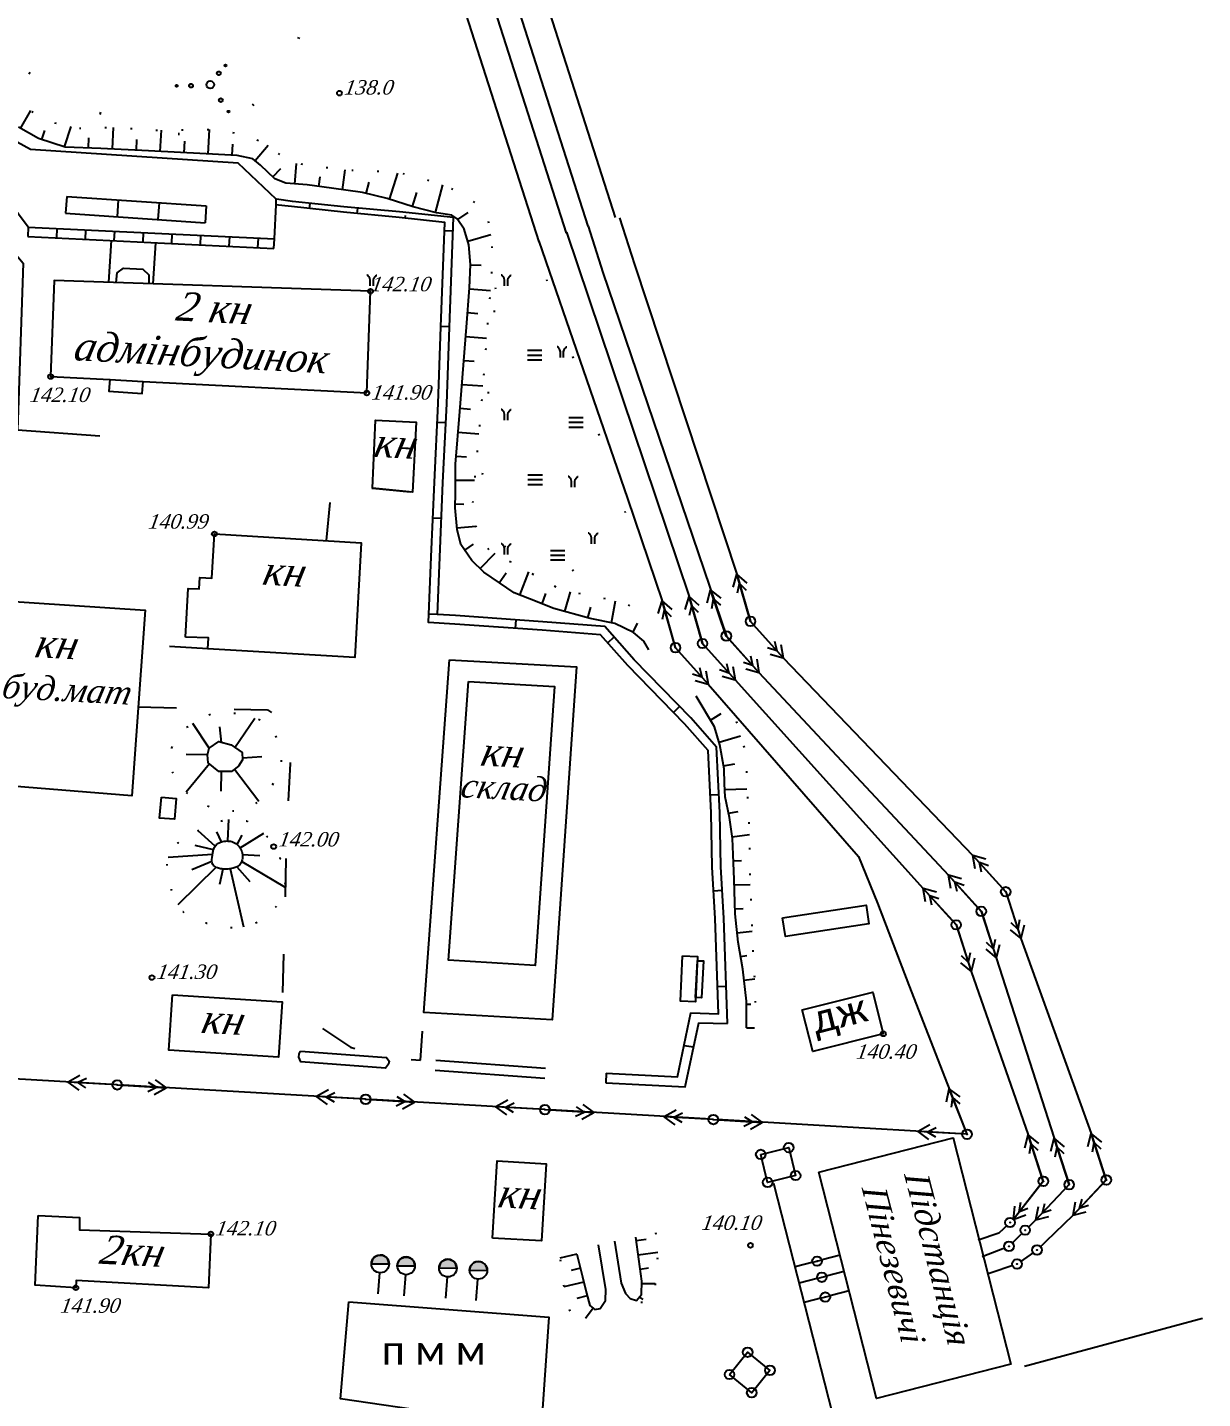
# Model space of a CAD drawing. Header units: millimetres. Extents: x 1400 to 4853, y -623 to 1865.
# Drawn here: x 3160.8 to 3234.3, y 1519 to 1604.8 of the extents above; entities that cross this region are included whole.
import ezdxf

# ---------------------------------------------------------------- set-up
doc = ezdxf.new("R2010")
doc.units = ezdxf.units.MM
doc.set_wipeout_variables(frame=1)
for name, pattern in [('ACAD_ISO03W100', [30, 12, -18]), ('ADOT', [10, 0, -10]), ('KONTUR', [1.5, 0, -1.5])]:
    doc.linetypes.add(name, pattern=pattern)
doc.layers.add('01_Завод', color=7, linetype='Continuous')
doc.layers.add('01_Північ', color=7, linetype='Continuous')
doc.styles.add('Legend', font='calibri.ttf')
doc.styles.add('universw', font='timesi.ttf', dxfattribs={"oblique": 10})

# ---------------------------------------------------------------- blocks, each defined once
blk = doc.blocks.new('108')
at = {"color": 0, "linetype": 'Continuous', "lineweight": 0}
blk.add_wipeout([(0.51, -0.12), (0.52, -0.06), (0.52, -0.01), (0.52, 0.05), (0.51, 0.1), (0.5, 0.15), (0.48, 0.2), (0.45, 0.25), (0.42, 0.3), (0.39, 0.34), (0.35, 0.38), (0.31, 0.42), (0.26, 0.45), (0.22, 0.47), (0.17, 0.49), (0.11, 0.51), (0.06, 0.52), (0.01, 0.52), (-0.05, 0.52), (-0.1, 0.51), (-0.15, 0.5), (-0.21, 0.48), (-0.25, 0.45), (-0.3, 0.42), (-0.34, 0.39), (-0.38, 0.35), (-0.42, 0.31), (-0.45, 0.26), (-0.47, 0.22), (-0.49, 0.17), (-0.51, 0.11), (-0.52, 0.06), (-0.52, 0.01), (-0.52, -0.05), (-0.51, -0.1), (-0.5, -0.15), (-0.48, -0.21), (-0.45, -0.25), (-0.42, -0.3), (-0.39, -0.34), (-0.35, -0.38), (-0.31, -0.42), (-0.27, -0.45), (-0.22, -0.47), (-0.17, -0.49), (-0.12, -0.51), (-0.06, -0.52), (-0.01, -0.52), (0.05, -0.52), (0.1, -0.51), (0.15, -0.5), (0.2, -0.48), (0.25, -0.45), (0.3, -0.42), (0.34, -0.39), (0.38, -0.35), (0.42, -0.31), (0.45, -0.27), (0.47, -0.22), (0.49, -0.17)], dxfattribs=at)
at = {"linetype": 'Continuous'}
h = blk.add_hatch(color=0, dxfattribs=at)
edge = h.paths.add_edge_path()
edge.add_arc((0, 0), 0.0196, 0, 360)
at = {"color": 0, "linetype": 'Continuous'}
for radius in [0.5, 0.0196]:
    blk.add_circle((0, 0), radius, dxfattribs=at)
blk = doc.blocks.new('115_3')
at = {"color": 0, "linetype": 'Continuous'}
for p, q in [((0, 0), (5.1, 0)), ((3.22, 0.49), (4.1, 0)), ((3.22, -0.49), (4.1, 0)), ((3.91, 0.76), (5.1, 0)), ((3.91, -0.76), (5.1, 0))]:
    blk.add_line(p, q, dxfattribs=at)
blk = doc.blocks.new('395_2')
at = {"linetype": 'Continuous'}
h = blk.add_hatch(color=0, dxfattribs=at)
h.paths.add_polyline_path([(-3.4, -0.1, 1), (-3.6, -0.1, 1)])
h.paths.add_polyline_path([(-2.2, -0.1, 1), (-1.8, -0.1, 1)])
h.paths.add_polyline_path([(1.1, 1.2, 1), (0.7, 1.2, 1)])
h.paths.add_polyline_path([(1.7, 2, 1), (1.5, 2, 1)])
h.paths.add_polyline_path([(0.9, -1.6, 1), (1.3, -1.6, 1)])
h.paths.add_polyline_path([(2, -2.8, 1), (1.8, -2.8, 1)])
at = {"color": 0, "linetype": 'Continuous'}
for centre, radius in [((1.6, 2), 0.1), ((-3.5, -0.1), 0.1), ((-2, -0.1), 0.2), ((0, 0), 0.4), ((0.9, 1.2), 0.2), ((1.1, -1.6), 0.2), ((1.9, -2.8), 0.1)]:
    blk.add_circle(centre, radius, dxfattribs=at)
blk = doc.blocks.new('403')
at = {"color": 0, "linetype": 'Continuous'}
for p, q in [((-0.45, 1.11), (-0.52, 1.11)), ((-0.38, 1.02), (-0.45, 1.11)), ((-0.31, 0.94), (-0.38, 1.02)), ((-0.21, 0.81), (-0.31, 0.94)), ((-0.17, 0.59), (-0.21, 0.81)), ((-0.17, 0), (-0.17, 0.59)), ((0.17, 0.59), (0.21, 0.81)), ((0.17, 0), (0.17, 0.59)), ((0.21, 0.81), (0.31, 0.94)), ((0.31, 0.94), (0.38, 1.02)), ((0.38, 1.02), (0.45, 1.11)), ((0.45, 1.11), (0.52, 1.11))]:
    blk.add_line(p, q, dxfattribs=at)

msp = doc.modelspace()

# ---------------------------------------------------------------- hatches: boundary and pattern name
at = {"layer": '01_Завод', "linetype": 'Continuous'}
h = msp.add_hatch(color=250, dxfattribs=at)
h.dxf.hatch_style = 1
h.set_gradient(color1=(51, 51, 51), color2=(51, 51, 51), tint=1)
edge = h.paths.add_edge_path()
edge.add_line((3182.2997, 1527.4089), (3183.398, 1527.4205))
edge.add_arc((3182.8488, 1527.4165), 0.5492, 0.420287, 180.785195)
h = msp.add_hatch(color=250, dxfattribs=at)
h.dxf.hatch_style = 1
h.set_gradient(color1=(51, 51, 51), color2=(51, 51, 51), tint=1)
edge = h.paths.add_edge_path()
edge.add_line((3183.9199, 1527.2868), (3185.0181, 1527.2984))
edge.add_arc((3184.469, 1527.2943), 0.5492, 0.420287, 180.785195)
h = msp.add_hatch(color=250, dxfattribs=at)
h.dxf.hatch_style = 1
h.set_gradient(color1=(51, 51, 51), color2=(51, 51, 51), tint=1)
edge = h.paths.add_edge_path()
edge.add_line((3186.5311, 1527.1418), (3187.6293, 1527.1534))
edge.add_arc((3187.0802, 1527.1494), 0.5492, 0.420287, 180.785195)
h = msp.add_hatch(color=250, dxfattribs=at)
h.dxf.hatch_style = 1
h.set_gradient(color1=(51, 51, 51), color2=(51, 51, 51), tint=1)
edge = h.paths.add_edge_path()
edge.add_line((3188.4377, 1527.0072), (3189.5359, 1527.0188))
edge.add_arc((3188.9868, 1527.0147), 0.5492, 0.420287, 180.785195)

# ---------------------------------------------------------------- linework, layer by layer
at = {"layer": '01_Завод', "color": 250, "linetype": 'Continuous'}
for p, q in [((3160.3527, 1598.4504), (3160.9853, 1599.5617)), ((3161.6745, 1597.7497), (3161.8605, 1598.3264)), ((3163.1022, 1597.2894), (3163.5116, 1598.5593)), ((3166.0981, 1597.1638), (3166.1698, 1598.5106)), ((3169.0939, 1597.0043), (3169.165, 1598.3408)), ((3172.0897, 1596.845), (3172.1705, 1598.3811)), ((3164.5996, 1597.2285), (3164.6208, 1597.8528)), ((3167.596, 1597.0841), (3167.6313, 1597.7478)), ((3170.5918, 1596.9246), (3170.63, 1597.6436)), ((3173.5876, 1596.7662), (3173.6247, 1597.4725)), ((3175.0241, 1596.4351), (3175.8483, 1597.4024)), ((3176.1218, 1595.4137), (3176.6272, 1595.9367)), ((3177.5178, 1594.9705), (3177.6221, 1596.26)), ((3180.4946, 1594.6054), (3180.6651, 1595.849)), ((3183.4299, 1594.009), (3183.9514, 1595.6522)), ((3179.0085, 1594.8092), (3179.0935, 1595.4287)), ((3181.9758, 1594.376), (3182.1506, 1595.0899)), ((3186.312, 1593.1806), (3186.7592, 1594.9282)), ((3184.8597, 1593.5553), (3185.1414, 1594.4432)), ((3178.4328, 1593.4389), (3178.4664, 1593.7584)), ((3181.4167, 1593.1289), (3181.4507, 1593.4667)), ((3184.4014, 1592.826), (3184.4209, 1593.0094)), ((3187.7066, 1592.7482), (3188.3561, 1593.1851)), ((3160.827, 1592.2794), (3160.798, 1591.6801)), ((3162.6249, 1592.1924), (3162.5959, 1591.5931)), ((3164.4228, 1592.1054), (3164.3938, 1591.5061)), ((3166.2207, 1592.0184), (3166.1917, 1591.4191)), ((3168.0186, 1591.9314), (3167.9896, 1591.3321)), ((3169.8164, 1591.8444), (3169.7874, 1591.2451)), ((3171.6143, 1591.7574), (3171.5853, 1591.1581)), ((3173.4122, 1591.6704), (3173.3832, 1591.0711)), ((3175.2101, 1591.5834), (3175.1811, 1590.9841)), ((3186.8714, 1592.064), (3187.4111, 1592.0436)), ((3188.327, 1591.4021), (3189.7712, 1591.8214)), ((3188.4963, 1589.9161), (3189.1589, 1589.889)), ((3188.4332, 1588.4175), (3189.7386, 1588.3158)), ((3188.3167, 1586.922), (3188.9663, 1586.8714)), ((3186.6449, 1586.0682), (3187.1845, 1586.0478)), ((3188.2002, 1585.4265), (3189.4966, 1585.3256)), ((3188.0838, 1583.9311), (3188.7321, 1583.8806)), ((3187.9673, 1582.4356), (3189.2641, 1582.3346)), ((3187.8508, 1580.9401), (3188.4993, 1580.8896)), ((3186.4224, 1580.0725), (3186.9618, 1580.0456)), ((3187.7303, 1579.445), (3189.0171, 1579.3407)), ((3187.6092, 1577.9499), (3188.2453, 1577.8983)), ((3187.5607, 1576.4515), (3188.754, 1576.4424)), ((3187.5492, 1574.9516), (3188.0836, 1574.9475)), ((3186.143, 1574.079), (3186.6825, 1574.0568)), ((3187.6589, 1573.4565), (3188.8271, 1573.5599)), ((3188.1431, 1572.0599), (3188.6955, 1572.4337)), ((3189.0942, 1570.9094), (3190.0403, 1571.8689)), ((3191.5776, 1569.2519), (3192.153, 1570.6996)), ((3190.2979, 1570.0213), (3190.7191, 1570.6407)), ((3192.9753, 1568.7076), (3193.2183, 1569.3415)), ((3194.3958, 1568.2304), (3194.7457, 1569.4639)), ((3195.8389, 1567.8211), (3196.0318, 1568.5013)), ((3197.3081, 1567.521), (3197.5754, 1568.8844)), ((3185.8955, 1568.0841), (3186.4351, 1568.0619)), ((3191.3186, 1567.1657), (3191.3562, 1567.7044)), ((3198.6771, 1566.9236), (3198.9535, 1567.4953)), ((3197.0784, 1566.2747), (3197.484, 1566.6311)), ((3201.1939, 1561.911), (3201.5806, 1562.2879)), ((3173.7445, 1559.7194), (3175.0058, 1561.562)), ((3203.5126, 1561.437), (3204.1818, 1561.8366)), ((3172.142, 1559.677), (3171.1238, 1561.217)), ((3172.9144, 1560.0385), (3172.8207, 1561.0074)), ((3204.0548, 1560.0492), (3205.3901, 1560.4508)), ((3172.1652, 1558.6961), (3170.7074, 1556.9303)), ((3172.0383, 1559.2533), (3170.7166, 1559.2792)), ((3174.2331, 1559.0635), (3175.4375, 1559.1619)), ((3204.3253, 1558.5749), (3205.0328, 1558.6948)), ((3172.8932, 1558.2158), (3172.8786, 1556.9888)), ((3173.7418, 1558.3621), (3175.2507, 1556.3491)), ((3204.4133, 1557.0788), (3205.7914, 1557.1379)), ((3203.4941, 1556.7544), (3204.0335, 1556.7795)), ((3204.6398, 1555.5998), (3205.2524, 1555.7224)), ((3172.5176, 1553.5467), (3171.4673, 1554.5085)), ((3173.3256, 1553.8679), (3173.3765, 1555.2152)), ((3174.0807, 1553.4424), (3175.5777, 1554.3667)), ((3204.8709, 1554.118), (3205.9595, 1554.2773)), ((3172.3554, 1553.0184), (3169.5935, 1552.8387)), ((3172.5767, 1552.2287), (3170.1907, 1549.8651)), ((3173.4573, 1552.1266), (3174.2905, 1548.4966)), ((3174.1834, 1552.5765), (3176.8571, 1550.9915)), ((3204.9491, 1552.6205), (3205.4545, 1552.638)), ((3205.0009, 1551.1214), (3205.9988, 1551.1559)), ((3203.7011, 1550.7587), (3204.2403, 1550.7885)), ((3205.0528, 1549.6223), (3205.5559, 1549.6397)), ((3205.1819, 1548.1284), (3206.1123, 1548.2215)), ((3205.3928, 1546.6441), (3205.7769, 1546.7091)), ((3205.6052, 1545.1598), (3206.2788, 1545.2362)), ((3203.9532, 1544.7642), (3204.4929, 1544.784)), ((3205.7533, 1543.6682), (3206.0294, 1543.6683)), ((3205.7542, 1542.1682), (3206.2589, 1542.1684)), ((3202.4504, 1540.961), (3201.8586, 1541.0626)), ((3196.9876, 1539.3444), (3196.9557, 1538.7453)), ((3198.8654, 1528.8692), (3199.4898, 1528.9538)), ((3195.1564, 1528.0239), (3194.0953, 1527.7612)), ((3198.9861, 1527.9774), (3200.219, 1528.1443)), ((3195.3727, 1527.1503), (3194.793, 1527.0067)), ((3199.1069, 1527.0855), (3199.6252, 1527.1557)), ((3195.589, 1526.2766), (3194.3314, 1525.9653)), ((3199.2071, 1526.1924), (3200.0578, 1526.1819)), ((3195.8053, 1525.403), (3195.1399, 1525.2383)), ((3199.0686, 1525.3385), (3199.2711, 1525.1742)), ((3196.1816, 1524.6359), (3195.6989, 1523.9865))]:
    msp.add_line(p, q, dxfattribs=at)
at = {"layer": '01_Завод', "color": 250, "linetype": 'Continuous', "flags": 128}
for points in [[(3176.2, 1590.9348), (3176.229, 1591.5341), (3176.3318, 1593.6587), (3176.349, 1594.0145), (3173.961, 1596.267), (3160.9725, 1597.1324), (3158.8579, 1598.283), (3154.0951, 1602.8966), (3153.3762, 1603.8277), (3148.4418, 1607.7441), (3147.6576, 1609.9907)], [(3160.827, 1592.2794), (3153.7297, 1601.7801), (3152.5254, 1602.0024), (3151.9548, 1600.9081), (3153.8517, 1596.2998), (3155.9645, 1595.4058), (3160.515, 1590.0074), (3160.1621, 1579.5971), (3165.3028, 1579.2069)], [(3199.6535, 1565.8172), (3199.3346, 1566.3787), (3198.6869, 1566.9188), (3197.5328, 1567.4769), (3195.9768, 1567.782), (3193.7209, 1568.4219), (3192.1871, 1569.0097), (3191.2207, 1569.3938), (3190.3141, 1570.0103), (3189.3216, 1570.6851), (3188.5757, 1571.4207), (3187.8983, 1572.4216), (3187.6671, 1573.364), (3187.5474, 1574.7162), (3187.5546, 1575.6564), (3187.5682, 1577.4441), (3187.8355, 1580.7436), (3188.2454, 1586.0059), (3188.437, 1588.4673), (3188.497, 1589.9319), (3188.3961, 1591.164), (3188.1105, 1592.1477), (3187.6709, 1592.8013), (3187.3343, 1593.0186), (3186.3728, 1593.1651), (3184.9092, 1593.5396), (3183.2783, 1594.0571), (3181.7324, 1594.4356), (3179.793, 1594.7016), (3178.2836, 1594.9085), (3176.9399, 1595.0172), (3176.251, 1595.2887), (3175.3681, 1596.142), (3174.8852, 1596.5535), (3173.9044, 1596.7495), (3171.9598, 1596.8518), (3168.3602, 1597.0434), (3165.3809, 1597.2019), (3163.1367, 1597.2783), (3161.4653, 1597.8171), (3160.2161, 1598.5281)], [(3163.2389, 1594.1884), (3163.1679, 1593.1408)], [(3163.2389, 1594.1884), (3167.6034, 1593.8927), (3171.9679, 1593.5969)], [(3166.4551, 1593.9705), (3166.3841, 1592.9229)], [(3204.5787, 1542.4409), (3204.5787, 1542.4409), (3204.3368, 1549.0436), (3204.159, 1552.2583), (3204.0862, 1555.6463), (3203.8961, 1559.7369), (3202.2845, 1561.5658), (3198.7372, 1565.2049), (3196.9003, 1567.2954), (3193.0255, 1567.5879), (3187.5578, 1567.9694), (3186.4344, 1568.046), (3186.5819, 1571.6177), (3186.775, 1576.2962), (3187.0203, 1581.2205), (3187.1835, 1586.0223), (3187.4424, 1592.8736), (3184.0654, 1593.2326), (3180.5731, 1593.5453), (3177.359, 1593.8704), (3176.3688, 1594.0117)], [(3163.1679, 1593.1408), (3171.897, 1592.5494)], [(3169.0135, 1593.7971), (3168.9426, 1592.7495)], [(3171.9679, 1593.5969), (3171.897, 1592.5494)], [(3196.9876, 1539.3444), (3201.4508, 1539.1073), (3202.2869, 1543.116), (3204.0157, 1543.0596), (3203.7973, 1549.0188), (3203.6193, 1552.2376), (3203.5465, 1555.6279), (3203.3655, 1559.5223), (3201.8884, 1561.1986), (3198.3408, 1564.838), (3196.6401, 1566.7735), (3192.9864, 1567.0493), (3187.5206, 1567.4306), (3185.8732, 1567.543), (3186.0423, 1571.64), (3186.2355, 1576.3208), (3186.4808, 1581.2431), (3186.6439, 1586.0417), (3186.8902, 1592.5606), (3184.0288, 1592.8658), (3180.545, 1593.2167), (3177.3074, 1593.5573), (3176.2704, 1593.665)], [(3160.827, 1592.2794), (3176.229, 1591.5341)], [(3160.798, 1591.6801), (3176.2, 1590.9348)], [(3166.0111, 1591.4278), (3165.8519, 1588.8207)], [(3168.7894, 1591.2934), (3168.6325, 1588.7256)], [(3166.3321, 1588.8042), (3166.389, 1589.4194), (3166.7884, 1589.6995), (3167.9937, 1589.6365), (3168.3721, 1589.2933), (3168.3656, 1588.7347)], [(3182.0168, 1581.8952), (3182.2424, 1588.2601), (3162.4588, 1588.9367), (3162.2331, 1582.9226), (3165.9293, 1582.7364), (3165.8645, 1582.0019), (3167.9504, 1581.8615), (3168.0152, 1582.6176), (3182.0168, 1581.8952)], [(3192.0587, 1584.5705), (3192.9587, 1584.5705)], [(3192.0587, 1584.2705), (3192.9587, 1584.2705)], [(3192.0587, 1583.9705), (3192.9587, 1583.9705)], [(3165.9293, 1582.7364), (3168.0152, 1582.6176)], [(3182.366, 1575.9412), (3182.5451, 1580.1907), (3185.0963, 1580.0789), (3184.8725, 1575.6951), (3182.366, 1575.9412)], [(3194.6458, 1580.3648), (3195.5458, 1580.3648)], [(3194.6458, 1580.0648), (3195.5458, 1580.0648)], [(3194.6458, 1579.7648), (3195.5458, 1579.7648)], [(3192.0932, 1576.7795), (3192.9932, 1576.7795)], [(3192.0932, 1576.4795), (3192.9932, 1576.4795)], [(3192.0932, 1576.1795), (3192.9932, 1576.1795)], [(3170.673, 1566.617), (3170.837, 1569.6664), (3171.5261, 1569.65), (3171.5737, 1570.3523), (3172.3218, 1570.3202), (3172.4744, 1573.0762), (3181.6586, 1572.531), (3181.2609, 1565.3491), (3172.072, 1565.8885), (3172.1146, 1566.5698), (3170.673, 1566.617)], [(3193.5065, 1572.0476), (3194.4065, 1572.0476)], [(3193.5065, 1571.7476), (3194.4065, 1571.7476)], [(3193.5065, 1571.4476), (3194.4065, 1571.4476)], [(3158.6471, 1568.9358), (3168.1427, 1568.3091), (3167.3066, 1556.7006), (3157.7689, 1557.4747), (3158.6471, 1568.9358)], [(3188.3782, 1563.8372), (3193.7457, 1563.5422), (3192.55, 1546.0725), (3187.1177, 1546.4091), (3188.3782, 1563.8372)], [(3205.7542, 1542.1682), (3205.7532, 1543.8559), (3205.5261, 1545.8565), (3205.2401, 1547.5462), (3205.0635, 1549.3115), (3204.9895, 1551.4524), (3204.9351, 1553.0253), (3204.8838, 1554.0294), (3204.6923, 1555.3376), (3204.4322, 1556.6371), (3204.3972, 1557.4522), (3204.3572, 1558.387), (3204.1024, 1559.8907), (3203.764, 1561.016), (3202.6181, 1562.9352)], [(3172.142, 1559.677), (3172.7544, 1560.0819), (3173.5175, 1559.8748), (3174.2053, 1559.404), (3174.243, 1558.9426), (3173.9886, 1558.5471), (3173.5364, 1558.2081), (3172.745, 1558.2175), (3172.0948, 1558.7543), (3172.0383, 1559.2533), (3172.142, 1559.677)], [(3172.9184, 1553.8138), (3172.6307, 1554.4417)], [(3172.4242, 1553.3173), (3171.2705, 1553.5958)], [(3173.9057, 1553.642), (3174.2104, 1554.2322)], [(3174.225, 1553.0274), (3175.3137, 1552.9602)], [(3172.323, 1552.5851), (3171.0714, 1552.0557)], [(3173.0119, 1552.1118), (3172.7913, 1551.1427)], [(3173.8849, 1552.2507), (3174.6981, 1551.3299)], [(3196.9557, 1538.7453), (3201.933, 1538.4808), (3202.7713, 1542.4999), (3204.5787, 1542.4409)], [(3177.8654, 1540.715), (3183.239, 1540.3141), (3183.4082, 1540.0939), (3183.3593, 1539.8983), (3183.1798, 1539.6537), (3177.8857, 1540.0532), (3177.7551, 1540.3466), (3177.7878, 1540.5586), (3177.8654, 1540.715)], [(3186.3234, 1540.1567), (3193.1883, 1539.6492)], [(3186.2769, 1539.5285), (3193.1418, 1539.0209)], [(3189.8822, 1529.0164), (3190.1713, 1533.8514), (3193.2361, 1533.6781), (3192.947, 1528.8623), (3189.8822, 1529.0164)], [(3161.4526, 1530.4323), (3164.0448, 1530.3128), (3164.0448, 1529.5422), (3172.2519, 1529.2795), (3172.1005, 1525.9022), (3163.8188, 1526.3671), (3163.8055, 1525.9154), (3161.2665, 1526.0881), (3161.4526, 1530.4323)], [(3197.4973, 1528.8331), (3197.9242, 1526.1994), (3198.204, 1525.5667), (3198.4768, 1525.241), (3198.8892, 1525.1174), (3199.1985, 1525.4986), (3199.2088, 1526.3332), (3198.8377, 1529.0738)], [(3195.1564, 1528.0239), (3195.5097, 1526.5967), (3195.7611, 1525.5816), (3195.9531, 1524.8057), (3196.2753, 1524.5662), (3196.5992, 1524.6103), (3196.9526, 1525.1106), (3196.9673, 1525.8168), (3196.4962, 1528.5977)], [(3182.8053, 1526.8592), (3182.7008, 1525.5303)], [(3184.4255, 1526.7371), (3184.321, 1525.4082)], [(3187.0367, 1526.5921), (3186.9322, 1525.2632)], [(3188.9433, 1526.4575), (3188.8388, 1525.1286)], [(3180.8831, 1525.0394), (3193.4078, 1524.0686), (3192.9118, 1517.1285), (3180.3664, 1518.9668), (3180.8831, 1525.0394)], [(3223.1621, 1521.0087), (3234.2947, 1524.0081)]]:
    msp.add_lwpolyline(points, dxfattribs=at)
at = {"layer": '01_Завод', "color": 250, "linetype": 'ACAD_ISO03W100', "ltscale": 0.2, "flags": 128}
for points in [[(3179.482, 1572.6602), (3179.8292, 1576.1382), (3182.366, 1575.9412), (3184.8725, 1575.6951), (3186.2043, 1575.5644)], [(3172.072, 1565.8885), (3167.9856, 1566.1283)], [(3167.7072, 1562.2631), (3175.8042, 1562.0716), (3176.4454, 1561.66), (3177.0469, 1560.8821), (3177.2945, 1560.1572), (3177.2238, 1558.7251), (3176.9961, 1554.9863), (3176.8865, 1549.8927), (3176.7125, 1543.7993), (3180.9837, 1540.9772), (3183.239, 1540.3141), (3185.372, 1540.155), (3185.5876, 1543.1369)]]:
    msp.add_lwpolyline(points, dxfattribs=at)
at = {"layer": '01_Завод', "color": 250, "linetype": 'Continuous', "flags": 128}
msp.add_lwpolyline([(3187.1831, 1565.1949), (3195.1219, 1564.7585), (3193.6112, 1542.6854), (3185.5876, 1543.1369)], close=True, dxfattribs=at)
at = {"layer": '01_Завод', "color": 250, "linetype": 'KONTUR', "flags": 128}
for points in [[(3169.8053, 1559.6959), (3170.6156, 1560.9011), (3171.8122, 1561.645), (3172.5754, 1561.9369), (3174.1771, 1561.8427), (3175.8447, 1561.2777), (3176.6267, 1559.8371), (3176.6644, 1558.3964), (3175.7128, 1556.6733), (3174.3843, 1555.7411), (3172.9522, 1555.7317), (3171.4919, 1556.2308), (3170.267, 1557.323), (3169.664, 1558.5754), (3169.8053, 1559.6959)], [(3205.1208, 1561.3427), (3205.724, 1559.3454), (3205.796, 1556.9881), (3205.9599, 1554.2696), (3205.9599, 1552.1237), (3206.0507, 1549.8638), (3206.0896, 1548.896), (3206.1426, 1547.3221), (3206.1974, 1545.6947), (3206.3429, 1544.875), (3206.2984, 1543.4401)], [(3200.0748, 1529.3726), (3200.2191, 1528.1465), (3200.1057, 1526.7659), (3200.0497, 1526.0837), (3199.8686, 1525.3338), (3199.4665, 1525.0041), (3198.8539, 1524.9794)], [(3194.1056, 1527.6829), (3194.2912, 1526.2714), (3194.4356, 1525.173), (3194.7242, 1524.4374), (3195.3221, 1524.0356), (3196.0335, 1523.9428)]]:
    msp.add_lwpolyline(points, dxfattribs=at)
at = {"layer": '01_Завод', "color": 250, "linetype": 'Continuous'}
for points in [[(3169.1624, 1556.6031), (3170.0941, 1556.5239), (3169.9834, 1555.2231), (3169.0517, 1555.3023)], [(3208.0233, 1549.055), (3213.2441, 1549.8548), (3213.4228, 1548.6877), (3208.2021, 1547.8879)], [(3201.765, 1546.6901), (3202.7016, 1546.6466), (3202.5695, 1543.8035), (3201.6328, 1543.847)], [(3202.6893, 1546.3804), (3203.064, 1546.363), (3202.9572, 1544.065), (3202.5824, 1544.0824)], [(3169.8511, 1544.249), (3176.7125, 1543.7993), (3176.4858, 1540.3393), (3169.6244, 1540.7889)], [(3209.2543, 1543.3005), (3213.6635, 1544.4128), (3214.3223, 1541.8013), (3209.9131, 1540.689)], [(3206.6577, 1534.2569), (3208.4058, 1534.6861), (3208.835, 1532.938), (3207.0869, 1532.5088)], [(3204.6985, 1520.4889), (3205.8349, 1521.8848), (3207.2308, 1520.7484), (3206.0944, 1519.3525)]]:
    msp.add_lwpolyline(points, close=True, dxfattribs=at)
at = {"layer": '01_Завод', "color": 250, "linetype": 'KONTUR', "flags": 128}
msp.add_lwpolyline([(3171.4287, 1554.4956, -0.0345896), (3172.0425, 1554.8541, -0.0504427), (3172.4995, 1555.0255, -0.0193533), (3173.2793, 1555.1992, -0.0370114), (3173.6951, 1555.2437, -0.0604299), (3174.2164, 1555.1976, -0.0589487), (3174.7243, 1555.0255, -0.0767746), (3175.3408, 1554.6059, -0.0576596), (3175.9823, 1553.8514, -0.0186147), (3176.3307, 1553.286, -0.0238307), (3176.5645, 1552.8228, -0.0379775), (3176.7652, 1552.2621, -0.0361564), (3176.8868, 1551.6487, -0.0844374), (3176.8571, 1550.9915, -0.06302), (3176.5645, 1550.1629, -0.0536934), (3176.1924, 1549.5856, -0.0575708), (3175.7349, 1549.1368, -0.060975), (3175.0062, 1548.701, -0.0696438), (3174.2905, 1548.4966, -0.0326), (3173.5638, 1548.4427, -0.039435), (3172.9626, 1548.4849, -0.0255493), (3172.3783, 1548.6034, -0.0199314), (3171.6464, 1548.8225, -0.0438318), (3170.8818, 1549.1625, -0.0712046), (3170.4699, 1549.4744, -0.080169), (3170.1907, 1549.8651, -0.0365085), (3169.7943, 1550.8364, -0.0267259), (3169.5832, 1551.6265, -0.0404062), (3169.5147, 1552.1635, -0.0813157), (3169.5935, 1552.8387, -0.090697), (3169.8642, 1553.3858, -0.0489795), (3170.166, 1553.7176, -0.0312934), (3170.7145, 1554.1541, -0.0409368), (3171.0015, 1554.3214, -0.0294591), (3171.4287, 1554.4956)], format="xyb", dxfattribs=at)
at = {"layer": '01_Завод', "color": 250, "linetype": 'Continuous', "flags": 128}
msp.add_lwpolyline([(3172.5176, 1553.5467, -0.060486), (3172.7231, 1553.7228, -0.0761053), (3172.9184, 1553.8138, -0.0652542), (3173.2707, 1553.8683, -0.0806684), (3173.5569, 1553.8286, -0.096612), (3173.9057, 1553.642, -0.1101614), (3174.121, 1553.3687, -0.0380968), (3174.1834, 1553.2088, -0.0351235), (3174.225, 1553.0274, -0.0884023), (3174.2179, 1552.6932, -0.1050108), (3174.1062, 1552.4339, -0.1324519), (3173.8849, 1552.2507, -0.0785346), (3173.4232, 1552.1223, -0.0445896), (3173.0119, 1552.1118, -0.0630277), (3172.7254, 1552.1668, -0.0681638), (3172.4754, 1552.2881, -0.1215042), (3172.3691, 1552.4042, -0.1255114), (3172.323, 1552.5851, -0.0445683), (3172.3691, 1553.1016, -0.0359601), (3172.4242, 1553.3173, -0.0323176), (3172.5176, 1553.5467)], format="xyb", dxfattribs=at)
at = {"layer": '01_Завод', "color": 250, "linetype": 'Continuous'}
msp.add_lwpolyline([(3211.158, 1517.9814), (3207.4726, 1532.4303)], dxfattribs=at)
at = {"layer": '01_Завод', "color": 250, "linetype": 'Continuous', "flags": 128}
for points in [[(3182.2997, 1527.4089), (3183.398, 1527.4205, 1.0031895)], [(3183.9199, 1527.2868), (3185.0181, 1527.2984, 1.0031895)], [(3186.5311, 1527.1418), (3187.6293, 1527.1534, 1.0031895)], [(3188.4377, 1527.0072), (3189.5359, 1527.0188, 1.0031895)]]:
    msp.add_lwpolyline(points, format="xyb", close=True, dxfattribs=at)
at = {"layer": '01_Завод', "color": 250, "linetype": 'Continuous'}
for centre, radius in [((3182.2424, 1588.2601), 0.15), ((3162.2331, 1582.9226), 0.15), ((3182.0168, 1581.8952), 0.15), ((3172.4744, 1573.0762), 0.15), ((3176.1852, 1553.5202), 0.15), ((3168.5692, 1545.3243), 0.15), ((3214.3223, 1541.8013), 0.15), ((3208.4058, 1534.6861), 0.3), ((3206.6577, 1534.2569), 0.3), ((3208.835, 1532.938), 0.3), ((3207.0869, 1532.5088), 0.3), ((3172.2519, 1529.2795), 0.15), ((3206.01, 1528.5721), 0.15), ((3182.8514, 1527.4104), 0.5531), ((3184.4716, 1527.2883), 0.5531), ((3187.0828, 1527.1433), 0.5531), ((3188.9894, 1527.0087), 0.5531), ((3163.8055, 1525.9154), 0.15), ((3205.8349, 1521.8848), 0.3), ((3207.2308, 1520.7484), 0.3), ((3204.6985, 1520.4889), 0.3), ((3206.0944, 1519.3525), 0.3)]:
    msp.add_circle(centre, radius, dxfattribs=at)
at = {"layer": '01_Північ', "color": 250, "linetype": 'KONTUR', "flags": 128}
msp.add_lwpolyline([(3106.2196, 1720.5335), (3105.1586, 1720.1846), (3103.6237, 1720.0706), (3101.8608, 1720.1846), (3099.5896, 1720.1949), (3096.9866, 1720.7131), (3095.0265, 1720.9347), (3094.0704, 1721.0427), (3093.2905, 1720.8743), (3092.8479, 1720.0417), (3093.1734, 1719.183), (3093.9024, 1717.6738), (3094.9699, 1716.0736), (3096.0113, 1713.4455), (3099.8565, 1706.0737), (3105.6477, 1694.2624), (3107.8781, 1689.7137), (3116.1117, 1673.7124), (3121.147, 1663.3396), (3129.9087, 1646.6775), (3132.8346, 1641.1133), (3137.0104, 1632.9309), (3138.9438, 1629.1423), (3140.9886, 1625.1355), (3143.5525, 1621.245), (3145.2573, 1617.5435), (3146.7598, 1613.8761), (3148.6908, 1611.6953), (3150.1098, 1609.8044), (3150.7845, 1608.9054), (3153.3939, 1606.6844), (3154.845, 1605.6134), (3157.4615, 1603.0202), (3158.089, 1601.964), (3159.3614, 1600.6076), (3160.8883, 1599.6242), (3161.9858, 1598.9173), (3163.959, 1598.4543), (3165.9948, 1598.5222), (3168.811, 1598.3357), (3172.1502, 1598.3839), (3174.0136, 1598.1312), (3175.6907, 1597.5326), (3176.6173, 1596.7674), (3177.4214, 1596.2873), (3179.1862, 1596.0473), (3180.6398, 1595.8496), (3182.2221, 1595.8134), (3184.4802, 1595.603), (3186.6322, 1594.9823), (3187.9824, 1594.4059), (3189.2717, 1593.418), (3189.6008, 1592.6574), (3189.8271, 1591.5474), (3189.8197, 1589.3038), (3189.559, 1586.1283), (3189.1162, 1580.4331), (3188.6743, 1575.5643), (3188.5391, 1574.0748), (3189.1107, 1573.0526), (3189.6527, 1572.0835), (3191.0153, 1571.3293), (3193.0442, 1570.2063), (3194.1959, 1569.5689), (3196.7256, 1569.0858), (3198.2334, 1568.7284), (3199.5763, 1567.8373)], dxfattribs=at)
at = {"layer": '01_Північ', "color": 250, "linetype": 'Continuous', "flags": 128}
for points in [[(3197.5691, 1592.8769), (3188.8476, 1620.1146), (3184.0601, 1640.0689), (3179.1873, 1662.9213), (3168.9465, 1687.0246)], [(3194.512, 1591.898), (3185.7541, 1619.2495), (3180.9292, 1639.3596), (3176.1122, 1661.9501), (3165.9947, 1685.7631)], [(3195.8549, 1592.328), (3187.1129, 1619.6295), (3182.3045, 1639.6712), (3177.463, 1662.3767), (3167.2913, 1686.3172)], [(3192.7978, 1591.3491), (3184.0194, 1618.7644), (3179.1736, 1638.9619), (3174.3879, 1661.4055), (3164.3395, 1685.0557)]]:
    msp.add_lwpolyline(points, dxfattribs=at)
at = {"layer": '01_Північ', "color": 250, "linetype": 'ADOT', "lineweight": 35, "ltscale": 0.5, "flags": 128}
msp.add_lwpolyline([(3168.2178, 1675.9277, 0.0500827), (3167.6438, 1676.2495, 0.0523631), (3167.0435, 1676.4393, 0.0574039), (3165.9991, 1676.5303, 0.1230302), (3165.5224, 1676.397, 0.1720811), (3165.0915, 1675.8983, 0.0383479), (3164.2548, 1673.1457, 0.0243518), (3163.3951, 1668.1289, 0.0472584), (3163.3253, 1665.5028, 0.0200549), (3163.706, 1661.9903, 0.0211757), (3164.3393, 1658.7045, 0.0085412), (3164.9453, 1656.3299, 0.0197053), (3165.2657, 1655.3168, 0.0332318), (3165.8228, 1654.0425, 0.0188789), (3167.0306, 1651.9153, 0.0527446), (3167.9659, 1650.7089, -0.0498092), (3168.9636, 1649.4376, -0.0700163), (3169.4835, 1648.2919, -0.0881531), (3169.5939, 1647.2959, -0.1193674), (3169.2368, 1646.1542, -0.1081604), (3168.3332, 1645.1962, -0.0138534), (3167.3752, 1644.5802, 0.011643), (3166.2322, 1643.8524, 0.0077065), (3164.1466, 1642.408, 0.011855), (3162.8285, 1641.4167, 0.0869633), (3162.1002, 1640.6009, 0.0674176), (3161.5258, 1639.317, 0.104328), (3161.4298, 1638.0897, 0.1661718), (3161.778, 1637.3853, 0.0715882), (3163.0443, 1636.4437, -0.0456465), (3165.0976, 1635.0756, -0.0064269), (3166.504, 1633.9107, 0.0042412), (3168.6274, 1632.136, 0.0787058), (3175.1076, 1628.334, -0.1034282), (3179.9125, 1625.1886, -0.1032789), (3181.3008, 1623.066, -0.0741395), (3182.0863, 1619.6399, -0.0703632), (3181.9043, 1616.7599, -0.0272459), (3180.0101, 1609.5844, -0.0574192), (3176.4677, 1601.8048, -0.1246804), (3173.637, 1599.0004, -0.1900332), (3168.8974, 1598.2499, -0.1031904), (3161.0415, 1601.7977, -0.0154691), (3156.7725, 1605.1162, -0.0231101), (3154.094, 1607.5518, -0.0297269), (3151.3732, 1610.6091, -0.0546282), (3150.1903, 1612.5015, -0.1962789), (3150.0802, 1614.2795, -0.0470284), (3153.0043, 1620.8316, -0.2834395), (3160.3823, 1624.907, 0.6910234), (3162.2635, 1629.245, 0.0200799), (3159.5954, 1631.635, 0.0137003), (3155.4582, 1634.8653, 0.0007004), (3148.1574, 1640.2345, -0.0025813), (3146.182, 1641.6988, -0.0000576), (3144.8746, 1642.6786, 0.0000277), (3142.1535, 1644.7182, 0.0005984), (3141.5644, 1645.1586, 0.0002158), (3139.9291, 1646.377)], format="xyb", dxfattribs=at)
at = {"layer": '01_Північ', "color": 250, "linetype": 'ADOT', "lineweight": 25, "ltscale": 0.5, "flags": 128}
msp.add_lwpolyline([(3190.076, 1588.3838, -0.320885), (3190.9601, 1590.1705, -0.3500105), (3192.7891, 1589.8319, -0.0133372), (3193.0696, 1589.4904, -0.0839617), (3193.103, 1589.4282), (3195.6916, 1581.7697), (3198.2802, 1574.1112), (3196.294, 1572.1694), (3194.8863, 1570.7932, -0.0004149), (3194.6071, 1570.5207, -0.0004008), (3194.3176, 1570.2391, -0.3166559), (3193.9379, 1570.1788, -0.0411438), (3191.6245, 1571.5594, -0.0241037), (3190.0399, 1572.811, -0.0790692), (3189.6428, 1573.286, -0.0923231), (3189.2359, 1574.386, -0.0649274), (3189.1686, 1576.0451, -0.0162816), (3189.3557, 1577.5752, 0.0256103), (3189.4565, 1578.5504, 0.0047695), (3189.5287, 1580.2575, -0.0088795), (3189.5751, 1581.1741, -0.0017814), (3189.6378, 1582.0463, 0.0004744), (3189.8821, 1585.3212, 0.0025623), (3189.9462, 1586.2584, 0.0011303), (3190.076, 1588.3838)], format="xyb", dxfattribs=at)
at = {"layer": '01_Північ', "color": 7, "linetype": 'Continuous'}
msp.add_circle((3180.2995, 1600.6541), 0.15, dxfattribs=at)

# ---------------------------------------------------------------- block references
at = {"layer": '01_Завод', "color": 250, "xscale": 0.6, "yscale": 0.6, "zscale": 0.6, "rotation": 86.95678124529925}
for p in [(3221.9831, 1550.6921), (3218.8786, 1548.6241), (3228.2742, 1532.6633), (3224.3337, 1532.5789), (3225.9498, 1532.3685)]:
    msp.add_blockref('108', p, dxfattribs=at)
at = {"layer": '01_Північ', "color": 250, "linetype": 'ADOT', "xscale": 0.6, "yscale": 0.6, "zscale": 0.6}
msp.add_blockref('395_2', (3172.2152, 1601.1778), dxfattribs=at)
at = {"layer": '01_Північ', "color": 250, "xscale": 0.6, "yscale": 0.6, "zscale": 0.6}
for p in [(3182.3218, 1588.5978), (3190.7218, 1588.5978)]:
    msp.add_blockref('403', p, dxfattribs=at)
at = {"layer": '01_Північ', "color": 7, "xscale": 0.6, "yscale": 0.6, "zscale": 0.6}
for p in [(3194.2211, 1584.1099), (3190.7218, 1580.1978), (3194.9218, 1575.9978), (3190.7218, 1571.7978), (3196.1662, 1572.4649)]:
    msp.add_blockref('403', p, dxfattribs=at)

# ---------------------------------------------------------------- texts
at = {"layer": '01_Завод', "color": 250, "linetype": 'Continuous', "style": 'universw', "oblique": 10}
for s, p in [('142.10', (3182.2424, 1588.2601)), ('142.10', (3160.8979, 1581.332)), ('141.90', (3182.2865, 1581.4823)), ('140.99', (3168.3139, 1573.4105)), ('142.00', (3176.4586, 1553.5235)), ('141.30', (3168.8378, 1545.2376)), ('140.40', (3212.6012, 1540.2454)), ('140.10', (3202.9222, 1529.5381)), ('142.10', (3172.5204, 1529.1928)), ('141.90', (3162.8026, 1524.353))]:
    msp.add_text(s, height=0.9, dxfattribs=at).set_placement(p)
for s, height, rotation, p in [('2 кн', 1.8, 357, (3169.9898, 1586.4378)), ('адмінбудинок', 1.8, 357, (3163.5891, 1583.9529)), ('кн', 1.8, 357, (3182.3732, 1577.9099)), ('кн', 1.8, 357, (3175.4051, 1569.9068)), ('кн', 1.8, 357, (3161.1661, 1565.3691)), ('буд.мат', 1.5, 357, (3159.0815, 1562.8172)), ('кн', 1.8, 357, (3189.0477, 1558.5896)), ('склад', 1.5, 357, (3187.8012, 1556.6077)), ('кн', 1.8, 357, (3171.5749, 1541.8688)), ('Підстанція', 1.5, 284.463355, (3215.6115, 1533.011)), ('кн', 1.8, 357, (3190.1352, 1530.9532)), ('Пінезевичі', 1.5, 284.463355, (3212.9567, 1532.1714)), ('2кн', 1.8, 357, (3165.2075, 1527.4273))]:
    msp.add_text(s, height=height, rotation=rotation, dxfattribs=at).set_placement(p)
at = {"layer": '01_Завод', "color": 250, "linetype": 'Continuous', "style": 'Legend'}
msp.add_text('дж', height=1.8, rotation=14.158652, dxfattribs=at).set_placement((3210.0846, 1541.7769))
msp.add_text('п м м', height=1.8, dxfattribs=at).set_placement((3182.939, 1521.1076))
at = {"layer": '01_Північ', "color": 7, "linetype": 'Continuous', "style": 'universw', "oblique": 10}
msp.add_text('138.0', height=0.9, dxfattribs=at).set_placement((3180.568, 1600.5674))

# ---------------------------------------------------------------- next in the draw order: block references
at = {"layer": '01_Завод', "color": 250}
for name, p, xscale, yscale, zscale, rotation in [('108', (3201.3219, 1565.9608), 0.6, 0.6, 0.6, 86.95678124529925), ('115_3', (3221.9831, 1550.6921), 0.5999999999999996, 0.5999999999999996, 0.5999999999999996, 132.1996948654214), ('115_3', (3218.8786, 1548.6241), 0.5999999999999996, 0.5999999999999996, 0.5999999999999996, 132.1996948654214), ('115_3', (3221.9823, 1550.6912), 0.5999999999999998, 0.5999999999999998, 0.5999999999999998, 287.755814644067), ('115_3', (3218.8778, 1548.6232), 0.5999999999999998, 0.5999999999999998, 0.5999999999999998, 287.755814644067), ('115_3', (3224.3327, 1532.5787), 0.5999999999999998, 0.5999999999999998, 0.5999999999999998, 107.9099557629428), ('115_3', (3228.2733, 1532.6631), 0.5999999999999998, 0.5999999999999998, 0.5999999999999998, 107.9099557629428), ('115_3', (3225.9489, 1532.3683), 0.5999999999999998, 0.5999999999999998, 0.5999999999999998, 107.9099557629428), ('115_3', (3228.2733, 1532.6625), 0.5999999999999998, 0.5999999999999998, 0.5999999999999998, 226.565550560466), ('115_3', (3224.3328, 1532.578), 0.5999999999999996, 0.5999999999999996, 0.5999999999999996, 231.7006325192084), ('115_3', (3225.9497, 1532.367), 0.5999999999999996, 0.5999999999999996, 0.5999999999999996, 226.3225293897619)]:
    msp.add_blockref(name, p, dxfattribs=dict(at, xscale=xscale, yscale=yscale, zscale=zscale, rotation=rotation))

# ---------------------------------------------------------------- next in the draw order: block references
for name, p, xscale, yscale, zscale, rotation in [('115_3', (3201.3224, 1565.9609), 0.5999999999999996, 0.5999999999999996, 0.5999999999999996, 106.0122017057388), ('115_3', (3201.317, 1565.9575), 0.5999999999999999, 0.5999999999999999, 0.5999999999999999, 312.0328199089273), ('108', (3220.4504, 1549.4642), 0.6, 0.6, 0.6, 86.95678124529925)]:
    msp.add_blockref(name, p, dxfattribs=dict(at, xscale=xscale, yscale=yscale, zscale=zscale, rotation=rotation))

# ---------------------------------------------------------------- next in the draw order: block references
for name, p, xscale, yscale, zscale, rotation in [('108', (3203.012, 1566.2233), 0.6, 0.6, 0.6, 86.95678124529925), ('115_3', (3220.4504, 1549.4642), 0.5999999999999996, 0.5999999999999996, 0.5999999999999996, 132.1996948654214), ('115_3', (3220.4496, 1549.4633), 0.5999999999999998, 0.5999999999999998, 0.5999999999999998, 287.755814644067)]:
    msp.add_blockref(name, p, dxfattribs=dict(at, xscale=xscale, yscale=yscale, zscale=zscale, rotation=rotation))

# ---------------------------------------------------------------- next in the draw order: block references
for p, xscale, yscale, zscale, rotation in [((3203.0125, 1566.2234), 0.5999999999999995, 0.5999999999999995, 0.5999999999999995, 106.0122017057388), ((3203.0071, 1566.2201), 0.5999999999999999, 0.5999999999999999, 0.5999999999999999, 312.0328199089273)]:
    msp.add_blockref('115_3', p, dxfattribs=dict(at, xscale=xscale, yscale=yscale, zscale=zscale, rotation=rotation))

# ---------------------------------------------------------------- next in the draw order: block references
at = {"layer": '01_Завод', "color": 250, "xscale": 0.6, "yscale": 0.6, "zscale": 0.6, "rotation": 86.95678124529925}
msp.add_blockref('108', (3204.5009, 1566.689), dxfattribs=at)

# ---------------------------------------------------------------- next in the draw order: block references
at = {"layer": '01_Завод', "color": 250}
for p, xscale, yscale, zscale, rotation in [((3204.5009, 1566.689), 0.5999999999999995, 0.5999999999999995, 0.5999999999999995, 108.8241207101145), ((3204.496, 1566.6858), 0.5999999999999999, 0.5999999999999999, 0.5999999999999999, 312.0328199089273)]:
    msp.add_blockref('115_3', p, dxfattribs=dict(at, xscale=xscale, yscale=yscale, zscale=zscale, rotation=rotation))

# ---------------------------------------------------------------- next in the draw order: block references
at = {"layer": '01_Завод', "color": 250, "xscale": 0.6, "yscale": 0.6, "zscale": 0.6, "rotation": 86.95678124529925}
msp.add_blockref('108', (3206.0125, 1567.6091), dxfattribs=at)

# ---------------------------------------------------------------- next in the draw order: linework, layer by layer
at = {"layer": '01_Завод', "color": 250, "linetype": 'Continuous', "flags": 128}
for points in [[(3195.8549, 1592.328), (3196.7847, 1589.4244), (3204.5035, 1566.6775), (3206.5448, 1564.4129), (3218.395, 1551.7311), (3220.4583, 1549.4555), (3221.3828, 1546.5491), (3225.0078, 1535.28), (3225.9497, 1532.367), (3223.8365, 1530.1539), (3222.1683, 1528.4937), (3220.5161, 1527.8422)], [(3197.8286, 1592.8448), (3198.7583, 1589.9411), (3205.169, 1570.5505), (3206.0076, 1567.6058), (3208.0565, 1565.333), (3219.9277, 1552.9589), (3221.9911, 1550.6833), (3222.9155, 1547.777), (3227.3323, 1535.5748), (3228.266, 1532.6549), (3226.1695, 1530.4405), (3223.9308, 1528.2666), (3222.6825, 1527.3971), (3220.8155, 1526.7636)], [(3192.7815, 1591.3998), (3198.3271, 1575.2944), (3200.4783, 1568.9022), (3201.3107, 1565.9645), (3203.3658, 1563.6847), (3212.7704, 1552.8912), (3213.9671, 1549.9728), (3215.9216, 1544.8455), (3219.5558, 1535.5309), (3201.0779, 1536.6007), (3154.1326, 1539.3213), (3156.6553, 1575.5101), (3148.0338, 1576.1324), (3147.8428, 1574.3071)], [(3194.4958, 1591.9487), (3202.1684, 1569.1647), (3203.0008, 1566.2271), (3205.0559, 1563.9472), (3216.8231, 1550.891), (3218.8707, 1548.6329), (3219.8109, 1545.709), (3223.3917, 1535.4904), (3224.3263, 1532.5697), (3222.4363, 1530.1766), (3221.5414, 1529.3268), (3220.2562, 1528.8922)]]:
    msp.add_lwpolyline(points, dxfattribs=at)

# ---------------------------------------------------------------- next in the draw order: block references
at = {"layer": '01_Завод', "color": 250}
for p, xscale, yscale, zscale, rotation in [((3206.0131, 1567.6092), 0.5999999999999995, 0.5999999999999995, 0.5999999999999995, 106.0122017057388), ((3206.0076, 1567.6058), 0.5999999999999999, 0.5999999999999999, 0.5999999999999999, 312.0328199089273)]:
    msp.add_blockref('115_3', p, dxfattribs=dict(at, xscale=xscale, yscale=yscale, zscale=zscale, rotation=rotation))

# ---------------------------------------------------------------- next in the draw order: block references
at = {"layer": '01_Завод', "color": 250, "xscale": 0.6, "yscale": 0.6, "zscale": 0.6, "rotation": 86.95678124529925}
for p in [(3166.3958, 1538.6097), (3181.9396, 1537.7089), (3193.1514, 1537.0591), (3203.6899, 1536.4388), (3222.2482, 1530.0001), (3223.9382, 1528.2758), (3222.6899, 1527.4063)]:
    msp.add_blockref('108', p, dxfattribs=at)

# ---------------------------------------------------------------- next in the draw order: block references
at = {"layer": '01_Завод', "color": 250}
for name, p, xscale, yscale, zscale, rotation in [('115_3', (3166.3835, 1538.6104), 0.5999999999999996, 0.5999999999999996, 0.5999999999999996, 176.7612762367117), ('115_3', (3166.3959, 1538.6107), 0.5999999999999996, 0.5999999999999996, 0.5999999999999996, 356.5066707654932), ('115_3', (3181.9273, 1537.7095), 0.5999999999999996, 0.5999999999999996, 0.5999999999999996, 176.7612762367117), ('115_3', (3181.9397, 1537.7098), 0.5999999999999996, 0.5999999999999996, 0.5999999999999996, 356.5066707654932), ('115_3', (3193.1391, 1537.0598), 0.5999999999999996, 0.5999999999999996, 0.5999999999999996, 176.7612762367117), ('115_3', (3193.1515, 1537.0601), 0.5999999999999996, 0.5999999999999996, 0.5999999999999996, 356.5066707654932), ('115_3', (3203.6776, 1536.4395), 0.5999999999999996, 0.5999999999999996, 0.5999999999999996, 176.7612762367117), ('115_3', (3203.69, 1536.4397), 0.5999999999999996, 0.5999999999999996, 0.5999999999999996, 356.5066707654932), ('108', (3223.1981, 1529.5204), 0.6, 0.6, 0.6, 86.95678124529925)]:
    msp.add_blockref(name, p, dxfattribs=dict(at, xscale=xscale, yscale=yscale, zscale=zscale, rotation=rotation))

# ---------------------------------------------------------------- next in the draw order: block references
at = {"layer": '01_Завод', "color": 250, "xscale": 0.6, "yscale": 0.6, "zscale": 0.6, "rotation": 86.95678124529925}
msp.add_blockref('108', (3222.1842, 1528.5113), dxfattribs=at)

# ---------------------------------------------------------------- next in the draw order: linework, layer by layer
at = {"layer": '01_Завод', "color": 250, "linetype": 'Continuous'}
msp.add_lwpolyline([(3210.2915, 1533.1529), (3218.6829, 1535.2932), (3222.2943, 1521.1341), (3213.9029, 1518.9939)], close=True, dxfattribs=at)

# ---------------------------------------------------------------- next in the draw order: block references
at = {"layer": '01_Завод', "color": 250, "xscale": 0.6, "yscale": 0.6, "zscale": 0.6, "rotation": 86.95678124529925}
for p in [(3219.5603, 1535.52), (3210.1814, 1527.581), (3210.69, 1525.3333)]:
    msp.add_blockref('108', p, dxfattribs=at)

# ---------------------------------------------------------------- next in the draw order: linework, layer by layer
at = {"layer": '01_Завод', "color": 250, "linetype": 'Continuous', "flags": 128}
msp.add_lwpolyline([(3212.1885, 1525.7155), (3209.3687, 1524.9963)], dxfattribs=at)

# ---------------------------------------------------------------- next in the draw order: block references
at = {"layer": '01_Завод', "color": 250}
for name, p, xscale, yscale, zscale, rotation in [('115_3', (3219.5597, 1535.5195), 0.5999999999999995, 0.5999999999999995, 0.5999999999999995, 111.3243806402556), ('115_3', (3219.548, 1535.5206), 0.5999999999999996, 0.5999999999999996, 0.5999999999999996, 176.7612762367117), ('108', (3210.4753, 1526.5758), 0.6, 0.6, 0.6, 86.95678124529925)]:
    msp.add_blockref(name, p, dxfattribs=dict(at, xscale=xscale, yscale=yscale, zscale=zscale, rotation=rotation))

# ---------------------------------------------------------------- next in the draw order: linework, layer by layer
at = {"layer": '01_Завод', "color": 250, "linetype": 'Continuous', "flags": 128}
for points in [[(3211.6191, 1527.9477), (3208.7994, 1527.2285)], [(3211.8778, 1526.9335), (3209.0581, 1526.2143)]]:
    msp.add_lwpolyline(points, dxfattribs=at)

doc.saveas('drawing.dxf')
